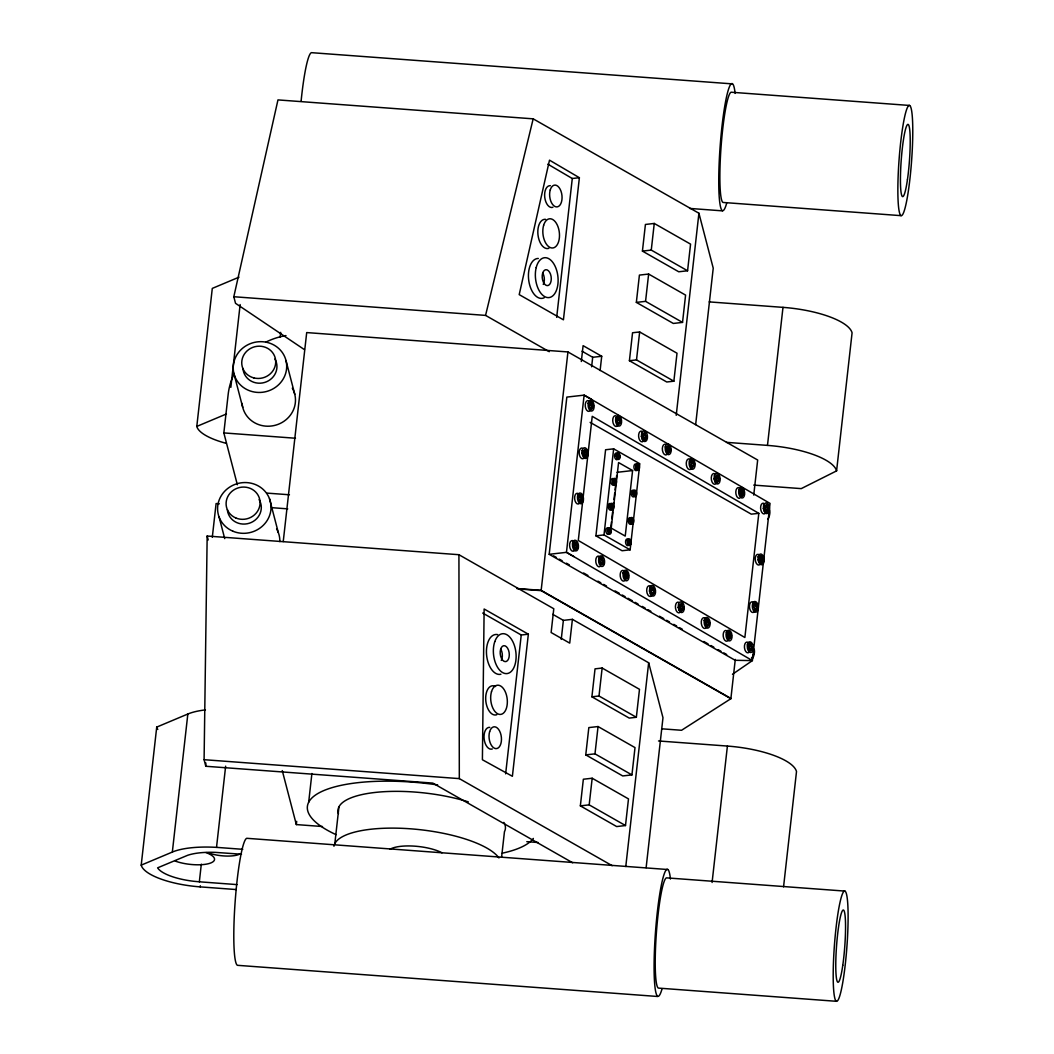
<?xml version="1.0" encoding="UTF-8"?>
<svg xmlns="http://www.w3.org/2000/svg" width="1054" height="1054" viewBox="0 0 1054 1054"><rect width="100%" height="100%" fill="white"/><g stroke="black" fill="none" stroke-linecap="round" stroke-linejoin="round"><path stroke-width="1.5" d="M572.691 862.791L432.799 783.096L205.793 766.271L204.094 759.697L207.164 536.038L458.925 554.707L553.785 608.751L551.123 632.519L569.727 643.124L572.401 619.344L563.376 620.371L552.744 614.324M205.793 766.271L205.846 762.977M236.201 889.55L200.155 886.875A54.834 17.207 6.4 0 1 141.21 865.136L156.717 727.102L187.836 714.019A61.554 19.328 6.4 0 1 205.411 709.895M226.346 443.365A54.834 17.207 6.4 0 1 196.795 426.422L212.289 288.401L238.981 277.189M141.21 865.136L172.342 852.054L187.836 714.019M237.348 484.748L223.843 432.917L228.165 394.394A68.563 64.623 -14.6 0 1 234.317 373.445M212.302 537.25L216.096 503.548L219.351 503.786M230.839 387.358L240.141 304.54M241.511 854.227L215.279 852.37A45.744 14.361 6.4 0 0 187.638 855.295L157.613 867.837A38.998 12.24 6.4 0 0 193.752 881.276L199.338 881.803L201.314 864.188M200.155 886.875L200.286 885.768M172.342 852.054A61.554 19.328 6.4 0 1 216.518 847.363L225.648 766.166M280.127 337.201L280.68 332.339M283.236 541.572L306.701 332.577L567.935 351.944L757.668 460.018L753.742 495.077M322.484 826.52L296.332 824.584L296.688 821.343M308.677 802.265L311.905 773.491M334.829 843.582L338.966 806.824M556.683 317.359L572.282 178.508L547.83 164.16M505.643 773.847L521.243 635.009L482.719 613.059M501.585 857.258L504.458 831.685A84.215 26.429 6.4 0 0 503.852 822.397M579.384 177.704L563.429 319.81L519.2 294.619L549.503 160.168L579.384 177.704L572.282 178.508M528.344 634.192L512.389 776.297L482.403 759.75L484.129 609.001L528.344 634.192L521.243 635.009M730.896 698.42L541.163 590.332L567.935 351.944M732.464 674.283L752.385 660.608L566.472 552.336L584.127 395.131L770.039 503.404L752.385 660.608L735.178 660.291L549.187 554.312L566.841 397.094L584.127 395.131L591.544 399.347M581.321 361.509L583.099 345.659L601.715 356.265L600.108 370.534M591.623 366.805L592.691 357.293L582.045 351.232M561.242 639.396L563.376 620.371M585.444 456.751L583.929 455.868L584.14 453.945L582.915 453.233L583.205 450.625L582.058 450.756L584.443 451.349L584.654 449.373L586.169 450.256L585.945 452.232L587.341 453.049L587.052 455.644L584.509 454.946L584.298 456.869L585.444 456.751L585.655 454.827L584.509 454.946M576.591 542.757L575.458 542.876L575.234 544.852L576.63 545.669L576.34 548.264L577.487 548.146L577.776 545.537L576.38 544.72L576.591 542.757L575.089 541.875L574.865 543.851L572.48 543.245L573.626 543.126L574.364 548.37L575.866 549.253L576.077 547.329L574.944 547.448L574.72 549.371L575.866 549.253M590.583 407.555L593.125 408.241L593.415 405.645L592.019 404.828L592.243 402.852L589.581 402.101L590.727 401.982L590.503 403.959L588.132 403.353L589.265 403.234L590.003 408.478L591.505 409.36L591.729 407.424L590.583 407.555L590.359 409.479L591.505 409.36M577.5 496.026L579.884 496.618L580.108 494.642L578.962 494.774L581.61 495.525L581.4 497.501L582.796 498.318L582.506 500.913L579.963 500.215L579.74 502.152L580.886 502.02L581.097 500.097L579.963 500.215M587.341 453.049L584.799 452.35L585.023 450.374L586.169 450.256M582.796 498.318L580.253 497.62L580.477 495.643M593.415 405.645L590.872 404.96L591.096 402.984M585.919 455.763L586.208 453.167M581.36 501.032L581.65 498.437M591.979 408.372L592.269 405.777M595.918 535.84L605.589 449.755L613.652 448.846L639.818 463.734L630.147 549.819L622.084 550.741L595.918 535.84L603.995 534.918L630.147 549.819M601.61 558.422L601.386 560.399L602.783 561.215L602.493 563.811L603.639 563.692L603.929 561.097L602.532 560.28L602.756 558.304L600.095 557.553L601.241 557.421L601.017 559.397L598.646 558.804L599.779 558.673L599.489 561.281L600.727 561.993L600.516 563.93L602.018 564.799L602.242 562.876L601.096 562.994M619.225 422.509L620.635 423.326L620.925 420.73L619.515 419.914L619.739 417.937L617.091 417.186L618.237 417.068L618.013 419.044L615.628 418.438L616.774 418.319L617.499 423.563L619.014 424.446L619.225 422.509L618.079 422.641L617.868 424.564M603.995 534.918L613.652 448.846M620.925 420.73L618.382 420.045L618.593 418.069M612.203 508.884L611.504 508.963L612.334 507.685L612.203 508.884L611.386 507.145L609.897 506.79L610.082 505.182L611.557 505.538L611.702 504.326L611.004 504.405L610.859 505.617L611.557 505.538M619.778 420.862L619.488 423.458L618.079 422.641M611.386 507.145L610.78 505.103M614.192 484.023L612.598 481.849L614.074 482.205L614.89 483.944L615.022 482.758L614.192 484.023L614.89 483.944M613.296 481.77L613.468 480.163L612.769 480.242L614.258 480.598L614.39 479.386L613.692 479.465L615.338 479.926L615.905 483.259L614.324 482.837M618.487 458.437L617.776 458.516L618.619 457.252L618.487 458.437L617.67 456.711L616.182 456.342L616.366 454.735L617.842 455.104L617.987 453.879L617.288 453.958L617.143 455.183L617.842 455.104M608.869 531.743L609.634 531.651L609.489 532.968L608.421 529.78L607.657 529.872L609.107 530.175L608.421 529.78M617.67 456.711L617.064 454.656M610.635 531.045L609.001 530.636L609.265 528.858L608.487 528.937L609.91 529.227L610.503 532.138L609.634 531.651M611.636 507.764L613.217 508.199L613.402 506.592L611.807 506.157L611.004 504.405M616.089 481.652L614.495 481.23L614.64 480.005M617.921 457.331L619.502 457.752L619.686 456.145L618.092 455.723L617.288 453.958M609.739 532.23L609.858 531.137M613.402 506.592L611.702 504.326M615.207 483.338L615.391 481.731M612.519 508.278L612.69 506.671M619.686 456.145L617.987 453.879M629.409 360.718L632.545 332.761L639.659 331.957L677.011 353.222L673.862 381.192L666.76 381.996L629.409 360.718L636.511 359.915L673.862 381.192M591.9 696.813L595.036 668.855L602.137 668.038L639.488 689.316L636.352 717.273L629.251 718.09L591.9 696.813L599.001 696.009L636.352 717.273M610.753 528.278L611.465 521.875M611.834 518.687L612.545 512.284M612.901 509.095L613.626 502.692M613.981 499.504L614.706 493.101M615.062 489.912L615.602 485.117M616.142 480.321L616.669 475.525M618.803 457.831L618.975 456.224M636.352 302.393L639.409 275.094L648.632 274.053L685.587 295.107L682.531 322.405L673.308 323.446L636.352 302.393L645.562 301.352L682.531 322.405M585.76 754.888L588.83 727.589L598.053 726.549L635.009 747.602L631.939 774.901L622.716 775.942L585.76 754.888L594.983 753.847L631.939 774.901M642.426 251.102L645.417 224.462L654.257 223.448L690.568 244.133L687.577 270.773L678.736 271.774L642.426 251.102L651.267 250.088L687.577 270.773M580.359 805.875L583.349 779.235L592.177 778.234L628.487 798.906L625.496 825.545L616.669 826.56L580.359 805.875L589.186 804.861L625.496 825.545M636.511 359.915L639.659 331.957M599.001 696.009L602.137 668.038M645.562 301.352L648.632 274.053M651.267 250.088L654.257 223.448M589.186 804.861L592.177 778.234M594.983 753.847L598.053 726.549M632.598 470.545L625.233 536.091L611.215 528.107L618.566 462.561L632.598 470.545L617.038 472.324M625.509 577.315L628.052 578L628.355 575.405L626.946 574.588L627.17 572.612L624.521 571.861L625.668 571.742L625.444 573.705L623.059 573.112L624.205 572.994L624.93 578.238L626.445 579.107L626.656 577.184L625.509 577.315L625.299 579.239M631.333 521.322L629.844 520.953L630.028 519.345L631.517 519.714L631.649 518.502L630.555 520.874L632.15 523.061L632.281 521.862L631.451 523.14L632.15 523.061M628.895 543.284L630.476 543.706L630.661 542.099L628.961 539.832L628.83 541.058L627.354 540.689L628.052 540.61L628.513 543.851L629.462 544.391L629.594 543.205L628.764 544.47L629.462 544.391M628.764 544.47L627.815 543.93L628.645 542.665M628.131 541.137L628.263 539.911L629.923 540.373M635.088 495.643L634.389 495.723L635.219 494.458L635.088 495.643L634.139 495.103L633.665 491.862L632.967 491.941L634.442 492.31L634.587 491.085L633.744 492.389M637.117 469.465L636.3 467.726L637.815 469.386L637.947 468.187L637.117 469.465L637.815 469.386M637.248 468.266L638.829 468.701L639.014 467.093L637.314 464.827L636.484 466.118L636.616 464.906M639.014 467.093L637.433 466.658L638.276 465.367M630.661 542.099L629.08 541.677L629.212 540.452M634.521 494.537L636.102 494.958L636.287 493.351L634.692 492.929L633.889 491.164M632.281 521.862L633.164 522.362L633.349 520.755L631.754 520.333L630.951 518.581M628.355 575.405L625.799 574.72L626.023 572.744M636.287 493.351L634.587 491.085M638.131 468.78L638.316 467.172M629.778 543.785L629.963 542.178M633.349 520.755L631.649 518.502M635.404 495.037L635.575 493.43M632.637 520.834L632.466 522.441L631.583 521.941M644.877 439.821L643.375 438.951L643.586 437.028L642.347 436.303L642.65 433.708L643.889 434.419L644.099 432.456L645.615 433.326L645.391 435.302L646.787 436.119L646.497 438.714L643.954 438.029L643.744 439.953L644.877 439.821L645.101 437.897L643.954 438.029M626.919 578.132L627.209 575.524M646.787 436.119L644.244 435.421L644.468 433.457L645.615 433.326M645.351 438.846L645.654 436.237M668.829 451.02L670.225 451.837L670.515 449.241L669.119 448.424L669.343 446.448L667.828 445.578L667.604 447.555L665.232 446.949L666.378 446.83L667.103 452.074L668.605 452.957L668.829 451.02L667.683 451.152L667.472 453.075M653.19 592.532L652.966 594.456L651.464 593.573L650.726 588.33L649.593 588.448L651.965 589.054L652.189 587.078L653.704 587.948L653.48 589.924L654.877 590.741L654.587 593.336L652.044 592.651L654.587 593.336M670.515 449.241L667.972 448.556L668.196 446.58L669.343 446.448M654.877 590.741L652.334 590.056L652.558 588.079L653.704 587.948M669.382 449.373L669.079 451.968L667.683 451.152M653.44 593.468L653.73 590.872M676.22 415.329L698.921 213.237L533.179 118.838L277.966 99.906L233.817 296.727L235.516 303.302L304.461 349.651M625.786 866.507L648.658 662.782L572.401 619.344M695.653 424.643L713.229 268.177L698.921 213.237M646.128 867.666L662.979 717.734L648.658 662.782M691.595 465.763L694.151 466.461L694.441 463.865L693.031 463.049L693.255 461.072L690.607 460.321L691.753 460.19L691.529 462.166L690.291 461.441L690.001 464.05L691.24 464.761L691.016 466.698L692.531 467.568L692.741 465.644L691.595 465.763L691.384 467.699M694.441 463.865L691.885 463.167L692.109 461.191M693.005 466.579L693.295 463.984M680.173 609.976L680.383 608.053L679.158 607.328L679.448 604.732L680.686 605.444L680.897 603.481L682.412 604.35L682.188 606.327L683.585 607.144L683.295 609.739L680.752 609.054L680.541 610.977L679.026 610.095L681.674 610.846L681.898 608.922M683.585 607.144L681.042 606.445L681.266 604.482L682.412 604.35M682.452 607.262L682.162 609.871L680.752 609.054M716.022 481.375L716.246 479.451L715.007 478.727L715.297 476.131L716.536 476.856L716.76 474.88L718.261 475.762L718.037 477.726L719.447 478.542L719.157 481.151L716.601 480.453L716.391 482.376L714.889 481.494L717.537 482.258L717.748 480.334M719.447 478.542L716.904 477.857L717.115 475.881L718.261 475.762M718.301 478.674L718.011 481.27L716.601 480.453M706.615 624.64L709.158 625.325L709.447 622.73L708.051 621.913L708.275 619.936L706.76 619.054L706.549 621.03L704.164 620.437L705.31 620.319L706.035 625.562L707.537 626.432L707.761 624.508L706.615 624.64L706.404 626.563L707.537 626.432M709.447 622.73L706.905 622.031L707.129 620.055L705.627 619.185M708.011 625.444L708.314 622.848M741.66 489.939L741.436 491.915L742.846 492.732L742.543 495.327L743.689 495.196L743.979 492.6L742.583 491.783L742.806 489.807L740.145 489.056L741.291 488.937L741.067 490.914L739.842 490.189L739.539 492.785L740.778 493.509L740.567 495.433L742.069 496.315L742.293 494.379L741.146 494.51L740.936 496.434L742.069 496.315M728.525 637.406L731.068 638.105L731.357 635.509L729.961 634.692L730.172 632.716L727.524 631.965L728.67 631.833L728.446 633.81L727.207 633.085L726.917 635.681L728.156 636.405L727.945 638.329L729.447 639.211L729.658 637.288L728.525 637.406L728.301 639.33M731.357 635.509L728.815 634.811L729.039 632.835M729.921 638.223L730.211 635.628M661.886 728.815L681.556 730.277L730.87 698.71L735.284 659.409M712.082 882.475L727.405 746.061L658.513 740.962M758.814 513.338L744.875 637.499L578.29 540.478L592.229 416.317L758.814 513.338L751.278 514.154L590.121 422.351M782.99 307.36A64.281 20.171 6.4 0 1 852.08 332.853L836.586 470.888A64.281 20.171 6.4 0 0 767.483 445.394L782.99 307.36L709.171 301.892M749.776 649.014L752.319 649.712L752.609 647.103L751.212 646.3L751.436 644.323L748.775 643.559L749.921 643.441L749.697 645.417L747.326 644.824L748.459 644.692L749.196 649.936L750.698 650.819L750.922 648.895L749.776 649.014L749.552 650.937M766.877 511.901L765.362 511.032L765.586 509.108L764.348 508.384L764.637 505.788L763.491 505.907L765.876 506.5L766.1 504.523L767.602 505.406L767.378 507.382L768.788 508.199L768.498 510.795L765.942 510.11L765.731 512.033L766.877 511.901L767.088 509.978M761.502 563.034L760 562.151L760.211 560.227L758.972 559.503L759.262 556.907L758.116 557.039L760.501 557.632L760.724 555.656L762.226 556.538L762.016 558.515L763.412 559.318L763.122 561.927L760.58 561.229L760.356 563.152L761.502 563.034L761.713 561.11L760.58 561.229M752.609 647.103L750.066 646.418L750.29 644.442M753.584 605.22L754.73 605.101L754.954 603.125L753.808 603.257L756.456 604.008L756.245 605.984L757.642 606.801L757.352 609.396L754.809 608.698L754.585 610.622L755.731 610.503L755.942 608.58L754.809 608.698M757.642 606.801L755.099 606.103L755.323 604.126M768.788 508.199L766.245 507.501L766.456 505.538L767.602 505.406M763.412 559.318L760.869 558.633L761.093 556.657L762.226 556.538M751.173 649.831L751.462 647.235M756.205 609.515L756.495 606.92M767.641 508.318L767.352 510.926L765.942 510.11M761.976 562.045L762.266 559.45M768.998 515.169L769.288 512.573M783.557 886.849L796.508 771.554A64.281 20.171 6.4 0 0 727.405 746.061M549.279 351.693L485.565 315.396L533.179 118.838M752.767 655.061L753.61 654.481M751.528 657.683L752.543 656.985M836.586 470.888L801.238 488.621L753.729 485.103M196.795 426.422L226.439 413.972M592.691 357.293L601.715 356.265M618.237 454.498L618.935 454.419M618.092 455.723L618.803 455.644M616.182 456.342L616.893 456.263M617.539 457.897L616.827 457.976L617.776 458.516M637.433 466.658L638.131 466.579M636.168 468.925L636.866 468.846M614.495 481.23L615.207 481.151M613.375 482.297L614.074 482.205M613.244 483.483L613.942 483.404M634.837 491.704L635.536 491.625M634.692 492.929L635.404 492.85M633.494 493.47L632.782 493.549L633.573 493.997M611.952 504.945L612.651 504.866M611.807 506.157L612.519 506.078M609.897 506.79L610.609 506.71M611.254 508.344L610.543 508.423L611.504 508.963M631.899 519.121L632.598 519.042M631.517 519.714L630.028 519.345M631.754 520.333L632.466 520.254M629.844 520.953L630.555 520.874M631.201 522.507L630.49 522.6L631.451 523.14M609.001 530.636L609.765 530.544M608.29 530.887L607.526 530.966L608.988 531.282M629.08 541.677L629.778 541.598M627.815 543.93L628.513 543.851M549.187 554.312L566.472 552.336L573.89 556.565M590.872 404.96L592.019 404.828M618.382 420.045L619.515 419.914M616.577 421.758L617.723 421.64M642.742 434.551L643.889 434.419M644.244 435.421L645.391 435.302M642.347 436.303L641.214 436.422L643.586 437.028M643.375 438.951L642.229 439.07L643.744 439.953M584.799 452.35L585.945 452.232M582.915 453.233L581.768 453.352L584.14 453.945M667.972 448.556L669.119 448.424M666.181 450.269L667.314 450.15M690.383 462.298L691.529 462.166M691.885 463.167L693.031 463.049M690.093 464.893L691.24 464.761M715.389 476.975L716.536 476.856M716.904 477.857L718.037 477.726M713.861 478.859L715.007 478.727M715.099 479.57L716.246 479.451M580.253 497.62L581.4 497.501M739.934 491.032L741.067 490.914M741.436 491.915L742.583 491.783M742.846 492.732L743.979 492.6M739.644 493.628L740.778 493.509M766.245 507.501L767.378 507.382M764.348 508.384L763.201 508.502L765.586 509.108M764.216 511.15L765.362 511.032M575.234 544.852L576.38 544.72M576.63 545.669L577.776 545.537M573.429 546.565L574.575 546.446M601.386 560.399L602.532 560.28M602.783 561.215L603.929 561.097M599.581 562.125L600.727 561.993M760.869 558.633L762.016 558.515M758.972 559.503L757.826 559.634L760.211 560.227M625.799 574.72L626.946 574.588M624.008 576.433L625.154 576.314M758.854 562.283L760 562.151M652.334 590.056L653.48 589.924M650.437 590.925L649.29 591.057L651.675 591.65M650.318 593.692L651.464 593.573M651.82 594.575L652.966 594.456M679.54 605.576L680.686 605.444M681.042 606.445L682.188 606.327M678.012 607.447L679.158 607.328M679.25 608.171L680.383 608.053M755.099 606.103L756.245 605.984M707.129 620.055L708.275 619.936M706.905 622.031L708.051 621.913M705.113 623.757L706.246 623.625M727.3 633.928L728.446 633.81M728.815 634.811L729.961 634.692M727.01 636.537L728.156 636.405M750.066 646.418L751.212 646.3M748.261 648.131L749.407 648.012M732.214 83.872L311.931 52.7A63.701 7.233 -85.8 0 0 301.128 100.934M909.576 105.453A55.282 6.284 -85.8 0 0 897.876 186.545A55.282 6.284 -85.8 0 0 908.548 189.68A55.282 6.284 -85.8 0 0 909.576 105.453L731.568 92.251A55.282 6.284 -85.8 0 0 721.16 145.544A55.282 6.284 -85.8 0 0 723.084 202.46L901.091 215.662M689.606 208.415L722.438 210.853M233.817 296.727L485.565 315.396M726.483 442.351L767.483 445.394M223.843 432.917L295.463 438.24M266.649 493.088L289.442 494.774M271.445 507.646L287.716 508.858M516.671 588.514L541.163 590.332M518.265 588.936L541.124 590.622L730.87 698.71M204.094 759.697L459.32 778.616L612.19 865.703M526.789 841.672L538.225 842.515M667.551 869.51L247.282 838.338A63.701 7.233 -85.8 0 0 235.292 899.747A63.701 7.233 -85.8 0 0 237.506 965.319L657.788 996.491M844.913 891.091A55.282 6.284 -85.8 0 0 833.213 972.183A55.282 6.284 -85.8 0 0 843.885 975.319A55.282 6.284 -85.8 0 0 844.913 891.091L666.905 877.89A55.282 6.284 -85.8 0 0 656.51 931.183A55.282 6.284 -85.8 0 0 658.434 988.099L836.428 1001.3M216.518 847.363L242.763 849.313M199.338 881.803L237.071 884.609M637.183 466.039L636.405 465.604L636.998 467.647M635.707 465.684L636.484 466.118M616.366 454.735L617.143 455.183M637.947 468.187L638.829 468.701M618.619 457.252L619.502 457.752M614.39 479.386L615.338 479.926M613.468 480.163L614.258 480.598M633.665 491.862L634.442 492.31M615.022 482.758L615.905 483.259M635.219 494.458L636.102 494.958M610.082 505.182L610.859 505.617M612.334 507.685L613.217 508.199M628.052 540.61L628.83 541.058M629.594 543.205L630.476 543.706M553.574 555.866L556.433 557.5M559.292 559.134L562.164 560.768M566.446 563.205L569.305 564.839M583.613 572.994L587.908 575.444M597.921 581.149L600.793 582.77M603.652 584.403L606.511 586.037M615.101 590.925L619.383 593.376M622.255 595.009L625.114 596.643M627.973 598.264L632.268 600.714M635.127 602.348L637.986 603.968M642.281 606.419L645.14 608.053M647.999 609.686L650.871 611.307M659.448 616.208L663.743 618.645M666.602 620.279L669.461 621.913M673.756 624.363L676.615 625.984M679.487 627.617L682.346 629.251M703.808 641.478L708.09 643.928M710.963 645.549L713.821 647.182M718.117 649.633L720.976 651.267M723.834 652.887L726.693 654.521M618.237 417.068L619.739 417.937M741.291 488.937L742.806 489.807M691.753 460.19L693.255 461.072M590.727 401.982L592.243 402.852M666.378 446.83L667.604 447.555M616.774 418.319L618.013 419.044M589.265 403.234L590.503 403.959M764.637 505.788L765.876 506.5M742.293 494.379L743.689 495.196M645.101 437.897L646.497 438.714M692.741 465.644L694.151 466.461M591.729 407.424L593.125 408.241M583.205 450.625L584.443 451.349M585.655 454.827L587.052 455.644M759.262 556.907L760.501 557.632M761.713 561.11L763.122 561.927M580.108 494.642L581.61 495.525M579.884 496.618L578.646 495.894L578.356 498.502L579.595 499.214L579.384 501.137L580.886 502.02M581.097 500.097L582.506 500.913M754.954 603.125L756.456 604.008M754.73 605.101L753.491 604.377L753.202 606.972L754.44 607.697L754.229 609.62L755.731 610.503M755.942 608.58L757.352 609.396M749.921 643.441L751.436 644.323M601.241 557.421L602.756 558.304M625.668 571.742L627.17 572.612M728.67 631.833L730.172 632.716M748.459 644.692L749.697 645.417M573.626 543.126L574.865 543.851M599.779 558.673L601.017 559.397M624.205 572.994L625.444 573.705M650.726 588.33L651.965 589.054M705.31 620.319L706.549 621.03M750.922 648.895L752.319 649.712M576.077 547.329L577.487 548.146M602.242 562.876L603.639 563.692M626.656 577.184L628.052 578M707.761 624.508L709.158 625.325M729.658 637.288L731.068 638.105M285.99 360.534A26.837 25.296 -14.6 0 1 252.249 391.587A26.837 25.296 -14.6 0 1 241.643 349.072A26.837 25.296 -14.6 0 1 285.99 360.534L294.777 394.301M269.508 498.766L278.309 532.533M233.935 373.59L242.723 407.358M219.127 517.132L224.713 538.62M282.261 770.593L296.332 824.584M207.164 536.038L208.191 539.977M458.925 554.707L459.32 778.616M157.784 729.447A54.834 17.207 6.4 0 1 156.717 727.102M206.044 852.594A24.031 7.549 6.4 0 1 208.916 863.582A24.031 7.549 6.4 0 1 175.241 861.078M240.128 853.898A20.527 6.443 6.4 0 1 208.494 852.897M661.991 989.021A63.701 7.233 -85.8 0 1 655.575 930.906A63.701 7.233 -85.8 0 1 670.449 879.049M726.641 203.382A63.701 7.233 -85.8 0 1 720.225 145.268A63.701 7.233 -85.8 0 1 735.112 93.411M276.596 528.937A26.837 25.296 -14.6 0 1 279.837 541.624M259.1 499.583A17.048 16.073 -14.6 0 1 249.297 523.232A17.048 16.073 -14.6 0 1 227.374 509.688M292.301 388.175A26.837 25.296 -14.6 0 1 276.227 424.999A26.837 25.296 -14.6 0 1 242.091 403.432M274.923 359.019A17.048 16.073 -14.6 0 1 264.567 382.47A17.048 16.073 -14.6 0 1 242.987 368.439M265.766 342.155A68.563 64.623 -14.6 0 1 285.963 335.58M533.364 838.417A115.031 36.099 6.4 0 1 502.284 853.173M336.107 834.676A115.031 36.099 6.4 0 1 320.943 791.883A115.031 36.099 6.4 0 1 437.66 784.914M500.927 674.231A20.066 11.238 83.5 0 1 486.553 654.613A20.066 11.238 83.5 0 1 497.659 634.613M492.297 748.972A10.962 6.14 83.5 0 1 484.142 739.012A10.962 6.14 83.5 0 1 489.781 727.379M389.888 849.34A30.447 9.552 6.4 0 1 442.008 852.805M496.763 714.731A14.703 8.234 83.5 0 1 485.696 699.461A14.703 8.234 83.5 0 1 495.564 686.51M500.795 649.172A8.01 4.493 83.5 0 1 501.269 660.436M338.466 813.701A84.215 26.429 6.4 0 1 378.333 792.121A84.215 26.429 6.4 0 1 468.305 801.87M333.947 846.257A84.215 26.429 6.4 0 1 409.624 828.747A84.215 26.429 6.4 0 1 498.937 857.943M544.207 297.755A20.066 11.238 83.5 0 1 528.818 280.97A20.066 11.238 83.5 0 1 538.304 258.454M542.784 273.157A8.01 4.493 83.5 0 1 543.258 284.422M552.902 207.282A10.962 6.14 83.5 0 1 544.747 197.322A10.962 6.14 83.5 0 1 550.386 185.688M548.91 248.296A14.703 8.234 83.5 0 1 537.988 234.937A14.703 8.234 83.5 0 1 545.55 219.337M614.311 484.379A3.346 1.871 83.5 0 1 611.768 484.287A3.346 1.871 83.5 0 1 611.241 479.807A3.346 1.871 83.5 0 1 613.705 479.109M739.789 498.239A5.402 2.978 83.8 0 1 735.797 491.915A5.402 2.978 83.8 0 1 740.132 488.476M637.248 469.82A3.346 1.871 83.5 0 1 634.007 467.976A3.346 1.871 83.5 0 1 636.155 464.168M628.527 545.313A3.346 1.871 83.5 0 1 625.589 542.56A3.346 1.871 83.5 0 1 627.802 539.174M629.159 544.167A3.346 1.871 83.5 0 1 628.895 544.826M617.907 458.872A3.346 1.871 83.5 0 1 615.365 458.78A3.346 1.871 83.5 0 1 614.838 454.3A3.346 1.871 83.5 0 1 617.288 453.602M752.978 649.014A5.402 1.752 -77.1 0 1 754.414 652.729A5.402 1.752 -77.1 0 1 751.831 659.211M705.969 627.907A5.402 2.978 83.8 0 1 701.318 623.441A5.402 2.978 83.8 0 1 704.849 617.987M759.921 564.509A5.402 2.978 83.8 0 1 755.231 559.331A5.402 2.978 83.8 0 1 759.552 555.194M643.309 441.297A5.402 2.978 83.8 0 1 638.658 436.83A5.402 2.978 83.8 0 1 642.189 431.376M691.543 468.266A5.402 2.978 83.8 0 1 686.417 465.275A5.402 2.978 83.8 0 1 689.83 459.122M716.549 482.943A5.402 2.978 83.8 0 1 711.424 479.965A5.402 2.978 83.8 0 1 714.836 473.799M667.617 453.642A5.402 2.978 83.8 0 1 662.492 450.651A5.402 2.978 83.8 0 1 665.917 444.498M727.866 640.687A5.402 2.978 83.8 0 1 723.228 636.221A5.402 2.978 83.8 0 1 726.759 630.753M618.026 425.131A5.402 2.978 83.8 0 1 613.046 422.825A5.402 2.978 83.8 0 1 615.536 415.711M599.739 566.723A5.402 2.978 83.8 0 1 595.747 560.412A5.402 2.978 83.8 0 1 600.082 556.973M624.864 580.583A5.402 2.978 83.8 0 1 620.226 576.116A5.402 2.978 83.8 0 1 623.744 570.662M651.398 595.918A5.402 2.978 83.8 0 1 646.695 590.754A5.402 2.978 83.8 0 1 651.029 586.617M680.686 611.544A5.402 2.978 83.8 0 1 675.561 608.553A5.402 2.978 83.8 0 1 678.987 602.401M754.15 611.979A5.402 2.978 83.8 0 1 749.46 606.801A5.402 2.978 83.8 0 1 753.781 602.664M768.88 509.517A5.402 1.752 -77.1 0 1 769.815 513.417A5.402 1.752 -77.1 0 1 767.773 519.372M611.254 509.793A3.346 1.871 83.5 0 1 608.711 508.555A3.346 1.871 83.5 0 1 608.856 504.141A3.346 1.871 83.5 0 1 611.425 504.616M631.57 523.482A3.346 1.871 83.5 0 1 629.027 523.403A3.346 1.871 83.5 0 1 628.5 518.911A3.346 1.871 83.5 0 1 630.964 518.212M589.924 410.823A5.402 2.978 83.8 0 1 585.286 406.357A5.402 2.978 83.8 0 1 588.817 400.902M634.508 496.078A3.346 1.871 83.5 0 1 631.965 495.986A3.346 1.871 83.5 0 1 631.438 491.507A3.346 1.871 83.5 0 1 633.902 490.808M609.014 533.759A3.267 1.831 83.5 0 1 606.511 533.245A3.267 1.831 83.5 0 1 606.248 528.858A3.267 1.831 83.5 0 1 608.698 528.607M574.285 550.728A5.402 2.978 83.8 0 1 569.595 545.55A5.402 2.978 83.8 0 1 573.916 541.413M579.305 503.496A5.402 2.978 83.8 0 1 574.667 499.029A5.402 2.978 83.8 0 1 578.198 493.562M765.889 512.6A5.402 2.978 83.8 0 1 760.909 510.294A5.402 2.978 83.8 0 1 763.399 503.18M749.117 652.294A5.402 2.978 83.8 0 1 744.48 647.828A5.402 2.978 83.8 0 1 748.011 642.36M583.863 458.226A5.402 2.978 83.8 0 1 579.213 453.76A5.402 2.978 83.8 0 1 582.743 448.293M842.778 965.293A36.258 4.124 -85.8 0 0 843.45 910.05A36.258 4.124 -85.8 0 0 835.782 963.237A36.258 4.124 -85.8 0 0 842.778 965.293M907.441 179.654A36.258 4.124 -85.8 0 0 908.113 124.412A36.258 4.124 -85.8 0 0 900.445 177.599A36.258 4.124 -85.8 0 0 907.441 179.654M232.829 531.176A26.837 25.296 -14.6 0 0 270.97 505.209A26.837 25.296 -14.6 0 0 229.153 487.449A26.837 25.296 -14.6 0 0 232.829 531.176M235.78 517.962A17.048 16.073 -14.6 0 0 260.022 501.454A17.048 16.073 -14.6 0 0 233.448 490.176A17.048 16.073 -14.6 0 0 235.78 517.962M253.816 377.899A17.048 16.073 -14.6 0 0 275.265 358.162A17.048 16.073 -14.6 0 0 247.084 350.89A17.048 16.073 -14.6 0 0 253.816 377.899M500.637 649.238A8.01 4.493 83.5 0 0 505.077 661.622A8.01 4.493 83.5 0 0 508.502 650.107A8.01 4.493 83.5 0 0 500.637 649.238M494.787 641.636A20.066 11.238 83.5 0 0 504.906 673.48A20.066 11.238 83.5 0 0 514.523 645.865A20.066 11.238 83.5 0 0 494.787 641.636M489.636 731.66A10.962 6.14 83.5 0 0 495.696 748.604A10.962 6.14 83.5 0 0 500.386 732.846A10.962 6.14 83.5 0 0 489.636 731.66M491.493 691.714A14.703 8.234 83.5 0 0 499.622 714.414A14.703 8.234 83.5 0 0 505.907 693.308A14.703 8.234 83.5 0 0 491.493 691.714M542.639 273.236A8.01 4.493 83.5 0 0 547.066 285.608A8.01 4.493 83.5 0 0 550.491 274.106A8.01 4.493 83.5 0 0 542.639 273.236M536.196 267.597A20.066 11.238 83.5 0 0 548.251 297.623A20.066 11.238 83.5 0 0 555.748 267.716A20.066 11.238 83.5 0 0 536.196 267.597M550.228 189.97A10.962 6.14 83.5 0 0 556.301 206.9A10.962 6.14 83.5 0 0 560.991 191.156A10.962 6.14 83.5 0 0 550.228 189.97M543.64 225.279A14.703 8.234 83.5 0 0 551.769 247.98A14.703 8.234 83.5 0 0 558.053 226.873A14.703 8.234 83.5 0 0 543.64 225.279M612.914 479.833A3.346 1.871 83.5 0 0 614.772 484.998A3.346 1.871 83.5 0 0 616.195 480.202A3.346 1.871 83.5 0 0 612.914 479.833M738.959 489.662A5.402 2.978 83.8 0 0 741.884 498.015A5.402 2.978 83.8 0 0 744.164 490.255A5.402 2.978 83.8 0 0 738.959 489.662M635.852 465.275A3.346 1.871 83.5 0 0 637.696 470.44A3.346 1.871 83.5 0 0 639.132 465.644A3.346 1.871 83.5 0 0 635.852 465.275M627.499 540.294A3.346 1.871 83.5 0 0 629.343 545.458A3.346 1.871 83.5 0 0 630.779 540.649A3.346 1.871 83.5 0 0 627.499 540.294M616.511 454.34A3.346 1.871 83.5 0 0 618.369 459.491A3.346 1.871 83.5 0 0 619.792 454.696A3.346 1.871 83.5 0 0 616.511 454.34M704.428 619.792A5.402 2.978 83.8 0 0 707.353 628.144A5.402 2.978 83.8 0 0 709.632 620.384A5.402 2.978 83.8 0 0 704.428 619.792M758.379 556.38A5.402 2.978 83.8 0 0 761.304 564.746A5.402 2.978 83.8 0 0 763.597 556.986A5.402 2.978 83.8 0 0 758.379 556.38M641.767 433.181A5.402 2.978 83.8 0 0 644.692 441.534A5.402 2.978 83.8 0 0 646.972 433.774A5.402 2.978 83.8 0 0 641.767 433.181M689.408 460.927A5.402 2.978 83.8 0 0 692.333 469.28A5.402 2.978 83.8 0 0 694.612 461.52A5.402 2.978 83.8 0 0 689.408 460.927M714.414 475.604A5.402 2.978 83.8 0 0 717.339 483.97A5.402 2.978 83.8 0 0 719.632 476.197A5.402 2.978 83.8 0 0 714.414 475.604M665.496 446.303A5.402 2.978 83.8 0 0 668.42 454.656A5.402 2.978 83.8 0 0 670.7 446.896A5.402 2.978 83.8 0 0 665.496 446.303M726.325 632.558A5.402 2.978 83.8 0 0 729.249 640.924A5.402 2.978 83.8 0 0 731.542 633.164A5.402 2.978 83.8 0 0 726.325 632.558M615.892 417.792A5.402 2.978 83.8 0 0 618.817 426.145A5.402 2.978 83.8 0 0 621.096 418.385A5.402 2.978 83.8 0 0 615.892 417.792M598.909 558.159A5.402 2.978 83.8 0 0 601.834 566.512A5.402 2.978 83.8 0 0 604.113 558.752A5.402 2.978 83.8 0 0 598.909 558.159M623.322 572.467A5.402 2.978 83.8 0 0 626.247 580.82A5.402 2.978 83.8 0 0 628.527 573.06A5.402 2.978 83.8 0 0 623.322 572.467M649.857 587.803A5.402 2.978 83.8 0 0 652.769 596.156A5.402 2.978 83.8 0 0 655.061 588.395A5.402 2.978 83.8 0 0 649.857 587.803M678.565 604.206A5.402 2.978 83.8 0 0 681.49 612.558A5.402 2.978 83.8 0 0 683.769 604.798A5.402 2.978 83.8 0 0 678.565 604.206M752.609 603.85A5.402 2.978 83.8 0 0 755.534 612.216A5.402 2.978 83.8 0 0 757.826 604.456A5.402 2.978 83.8 0 0 752.609 603.85M610.226 504.774A3.346 1.871 83.5 0 0 612.084 509.938A3.346 1.871 83.5 0 0 613.507 505.143A3.346 1.871 83.5 0 0 610.226 504.774M630.173 518.95A3.346 1.871 83.5 0 0 632.031 524.115A3.346 1.871 83.5 0 0 633.454 519.306A3.346 1.871 83.5 0 0 630.173 518.95M588.382 402.707A5.402 2.978 83.8 0 0 591.307 411.06A5.402 2.978 83.8 0 0 593.6 403.3A5.402 2.978 83.8 0 0 588.382 402.707M633.111 491.533A3.346 1.871 83.5 0 0 634.969 496.697A3.346 1.871 83.5 0 0 636.392 491.902A3.346 1.871 83.5 0 0 633.111 491.533M607.881 528.871A3.267 1.831 83.5 0 0 609.423 534.128A3.267 1.831 83.5 0 0 611.096 529.767A3.267 1.831 83.5 0 0 607.881 528.871M572.744 542.599A5.402 2.978 83.8 0 0 575.668 550.965A5.402 2.978 83.8 0 0 577.961 543.192A5.402 2.978 83.8 0 0 572.744 542.599M577.763 495.38A5.402 2.978 83.8 0 0 580.688 503.733A5.402 2.978 83.8 0 0 582.981 495.973A5.402 2.978 83.8 0 0 577.763 495.38M763.755 505.261A5.402 2.978 83.8 0 0 766.68 513.614A5.402 2.978 83.8 0 0 768.959 505.854A5.402 2.978 83.8 0 0 763.755 505.261M747.576 644.165A5.402 2.978 83.8 0 0 750.501 652.531A5.402 2.978 83.8 0 0 752.793 644.771A5.402 2.978 83.8 0 0 747.576 644.165M582.322 450.098A5.402 2.978 83.8 0 0 585.247 458.464A5.402 2.978 83.8 0 0 587.526 450.704A5.402 2.978 83.8 0 0 582.322 450.098"/></g></svg>
